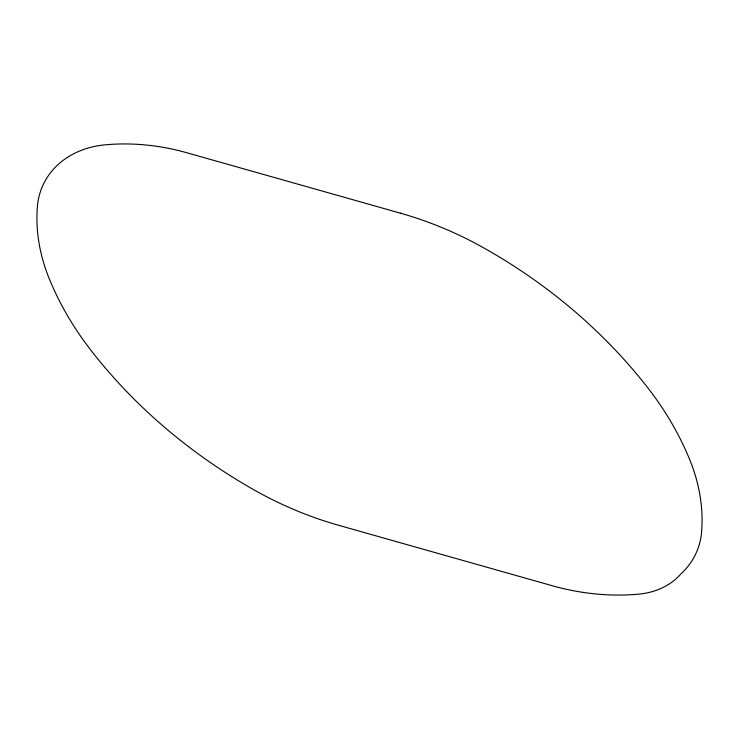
<?xml version="1.0" encoding="UTF-8"?>
<svg xmlns="http://www.w3.org/2000/svg" width="739" height="739" viewBox="0 0 739 739"><rect width="100%" height="100%" fill="white"/><g stroke="black" fill="none" stroke-linecap="round" stroke-linejoin="round"><path stroke-width="1.11" d="M400.316 213.146L186.791 152.742A199.641 162.534 25.2 0 0 105.317 144.816A94.675 77.078 25.2 0 0 37.347 207.003A199.641 162.534 25.2 0 0 49.208 278.621A312.671 254.549 25.2 0 0 91.248 350.702A472.36 384.557 25.2 0 0 255.62 490.779A312.671 254.549 25.2 0 0 338.684 525.309L552.209 585.713A211.982 172.575 25.2 0 0 638.727 594.138A76.015 61.882 25.2 0 0 680.952 573.861A94.675 77.078 25.2 0 0 701.653 531.452A199.641 162.534 25.2 0 0 689.792 459.834A312.671 254.549 25.2 0 0 647.752 387.753A472.36 384.557 25.2 0 0 483.38 247.676A312.671 254.549 25.2 0 0 400.316 213.146"/></g></svg>
